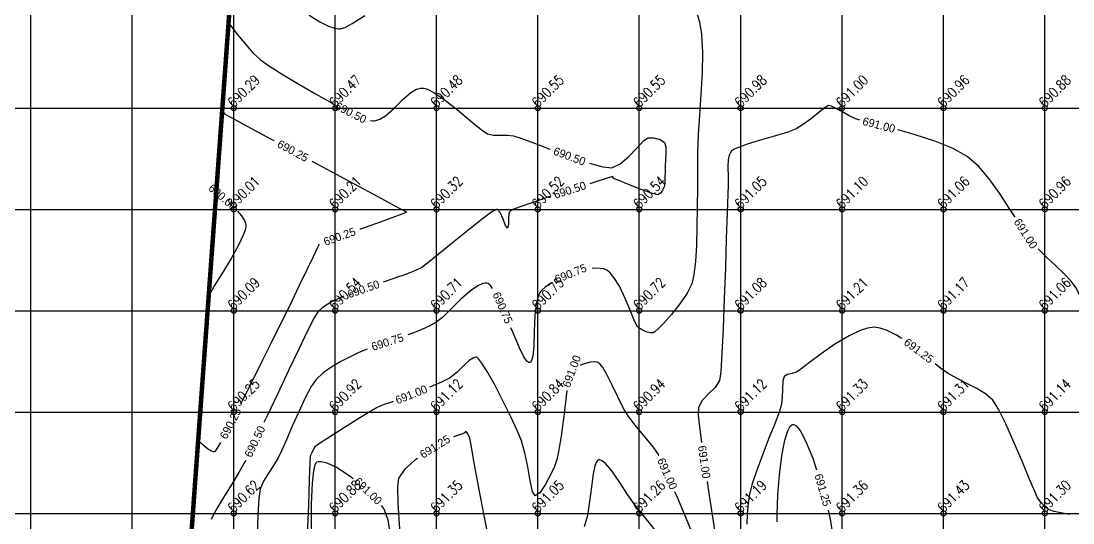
# Model space of a CAD drawing. Header units: millimetres. Extents: x 708400 to 708940, y 1331410 to 1331890.
# Drawn here: x 708509.5 to 708561.4, y 1331624.5 to 1331649.3 of the extents above; entities that cross this region are included whole.
import ezdxf

# ---------------------------------------------------------------- set-up
doc = ezdxf.new("R2010")
doc.units = ezdxf.units.MM
doc.header["$PDMODE"] = 32
doc.header["$PDSIZE"] = 0.25
for name, color, linetype in [('BLOCK LEVELS', 251, 'Continuous'), ('BOUNDARY', 7, 'Continuous'), ('CONT-MJR', 210, 'Continuous'), ('CONT-MNR', 90, 'Continuous'), ('grid', 4, 'Continuous')]:
    doc.layers.add(name, color=color, linetype=linetype)
doc.styles.add('RS', font='romans.shx', dxfattribs={"height": 5})

msp = doc.modelspace()

# ---------------------------------------------------------------- linework, layer by layer
at = {"layer": 'BLOCK LEVELS', "color": 251}
for p in [(708520, 1331645, 690.287), (708525, 1331645, 690.472), (708530, 1331645, 690.481), (708535, 1331645, 690.552), (708540, 1331645, 690.547), (708545, 1331645, 690.978), (708550, 1331645, 690.997), (708555, 1331645, 690.959), (708560, 1331645, 690.881), (708520, 1331640, 690.005), (708525, 1331640, 690.211), (708530, 1331640, 690.324), (708535, 1331640, 690.521), (708540, 1331640, 690.539), (708545, 1331640, 691.05), (708550, 1331640, 691.104), (708555, 1331640, 691.062), (708560, 1331640, 690.963), (708520, 1331635, 690.094), (708525, 1331635, 690.538), (708530, 1331635, 690.707), (708535, 1331635, 690.751), (708540, 1331635, 690.72), (708545, 1331635, 691.083), (708550, 1331635, 691.212), (708555, 1331635, 691.171), (708560, 1331635, 691.059), (708520, 1331630, 690.246), (708525, 1331630, 690.918), (708530, 1331630, 691.117), (708535, 1331630, 690.844), (708540, 1331630, 690.944), (708545, 1331630, 691.12), (708550, 1331630, 691.325), (708555, 1331630, 691.306), (708560, 1331630, 691.138), (708520, 1331625, 690.622), (708525, 1331625, 690.879), (708530, 1331625, 691.352), (708535, 1331625, 691.051), (708540, 1331625, 691.259), (708545, 1331625, 691.189), (708550, 1331625, 691.364), (708555, 1331625, 691.433), (708560, 1331625, 691.298)]:
    msp.add_point(p, dxfattribs=at)
at = {"layer": 'BOUNDARY', "ltscale": 0.5, "const_width": 0.221, "elevation": 692.39}
msp.add_lwpolyline([(708520.123, 1331654.4), (708517.91, 1331623.959), (708511.047, 1331596.419), (708506.801, 1331583.851), (708505.438, 1331578.316), (708490.357, 1331572.134), (708490.737, 1331553.441), (708486.841, 1331539.554), (708485.075, 1331530.775), (708485.106, 1331519.773), (708485.756, 1331513.718)], dxfattribs=at)
at = {"layer": 'CONT-MJR', "flags": 128}
for points, elevation in [([(708519.745, 1331649.195), (708519.776, 1331649.158), (708519.852, 1331649.063), (708519.997, 1331648.879), (708520.234, 1331648.575), (708520.578, 1331648.15), (708520.945, 1331647.737), (708521.301, 1331647.403), (708521.674, 1331647.141), (708522.31, 1331646.733), (708523.127, 1331646.235), (708524.037, 1331645.703), (708524.857, 1331645.249)], 690.5), ([(708526.742, 1331644.396), (708526.855, 1331644.374), (708526.919, 1331644.372), (708527.011, 1331644.384), (708527.198, 1331644.448), (708527.484, 1331644.625), (708527.872, 1331644.961), (708528.359, 1331645.436), (708528.742, 1331645.765), (708529.021, 1331645.931), (708529.203, 1331645.986), (708529.291, 1331645.993), (708529.369, 1331645.985), (708529.55, 1331645.932), (708529.873, 1331645.768), (708530.37, 1331645.433), (708531.038, 1331644.909), (708531.675, 1331644.374), (708532.195, 1331643.943), (708532.509, 1331643.731), (708532.811, 1331643.673), (708533.147, 1331643.666), (708533.489, 1331643.669), (708533.805, 1331643.641), (708534.165, 1331643.523), (708534.83, 1331643.272), (708535.592, 1331642.982)], 690.5), ([(708550.88, 1331644.407), (708550.675, 1331644.465), (708550.352, 1331644.626), (708550.022, 1331644.81), (708549.795, 1331644.933), (708549.644, 1331645.015), (708549.485, 1331645.096), (708549.337, 1331645.124), (708549.17, 1331645.026), (708548.869, 1331644.794), (708548.49, 1331644.496), (708548.091, 1331644.201), (708547.729, 1331643.976), (708547.324, 1331643.82), (708546.721, 1331643.638), (708546.031, 1331643.442), (708545.363, 1331643.24), (708544.919, 1331643.081), (708544.676, 1331642.967), (708544.57, 1331642.895), (708544.536, 1331642.86), (708544.498, 1331642.805), (708544.441, 1331642.677), (708544.39, 1331642.447), (708544.369, 1331642.095), (708544.38, 1331641.629), (708544.378, 1331641.199), (708544.36, 1331640.748), (708544.33, 1331639.828), (708544.291, 1331638.573), (708544.244, 1331637.119), (708544.191, 1331635.599), (708544.134, 1331634.148), (708544.074, 1331632.901), (708544.014, 1331631.992), (708543.955, 1331631.555), (708543.738, 1331631.216), (708543.418, 1331630.892), (708543.107, 1331630.568), (708542.915, 1331630.23), (708542.912, 1331629.852), (708542.982, 1331629.141), (708543.067, 1331628.493)], 691), ([(708537.539, 1331642.289), (708538.208, 1331642.101), (708538.651, 1331642.054), (708539.051, 1331642.25), (708539.478, 1331642.616), (708539.883, 1331643.032), (708540.216, 1331643.38), (708540.429, 1331643.542), (708540.712, 1331643.537), (708541.024, 1331643.446), (708541.242, 1331643.296), (708541.302, 1331643.092), (708541.306, 1331642.785), (708541.286, 1331642.448), (708541.271, 1331642.157), (708541.27, 1331641.875), (708541.266, 1331641.562), (708541.253, 1331641.285), (708541.225, 1331641.109), (708541.15, 1331640.954), (708541.04, 1331640.805), (708540.919, 1331640.719), (708540.647, 1331640.79), (708540.101, 1331640.989), (708539.473, 1331641.234), (708538.954, 1331641.442), (708538.736, 1331641.532), (708538.711, 1331641.578), (708538.686, 1331641.62), (708538.412, 1331641.536), (708537.708, 1331641.315), (708537.561, 1331641.268)], 690.5), ([(708558.533, 1331639.621), (708558.248, 1331640.071), (708557.769, 1331640.798), (708557.256, 1331641.506), (708556.721, 1331642.134), (708556.175, 1331642.619), (708555.483, 1331643.005), (708554.576, 1331643.366), (708553.563, 1331643.694), (708552.752, 1331643.922)], 691), ([(708535.594, 1331640.634), (708534.699, 1331640.334), (708534.08, 1331640.115), (708533.77, 1331639.994), (708533.658, 1331639.939), (708533.634, 1331639.921), (708533.608, 1331639.88), (708533.574, 1331639.768), (708533.553, 1331639.554), (708533.548, 1331639.265), (708533.499, 1331639.076), (708533.405, 1331639.209), (708533.286, 1331639.522), (708533.147, 1331639.847), (708532.994, 1331640.015), (708532.736, 1331639.877), (708532.211, 1331639.49), (708531.524, 1331638.948), (708530.781, 1331638.347), (708530.089, 1331637.781), (708529.551, 1331637.346), (708529.275, 1331637.137), (708528.992, 1331636.997), (708528.682, 1331636.874), (708528.384, 1331636.762), (708528.075, 1331636.651), (708527.512, 1331636.456), (708527.374, 1331636.408)], 690.5), ([(708520.188, 1331639.921), (708520.39, 1331639.687), (708520.533, 1331639.461), (708520.588, 1331639.317), (708520.601, 1331639.249), (708520.603, 1331639.187), (708520.576, 1331639.032), (708520.471, 1331638.732), (708520.241, 1331638.245), (708519.87, 1331637.577), (708519.488, 1331636.947), (708519.184, 1331636.467), (708519.045, 1331636.247), (708518.94, 1331636.039), (708518.87, 1331635.909), (708518.826, 1331635.94), (708518.783, 1331635.974)], 690), ([(708564.588, 1331632.388), (708564.297, 1331632.553), (708563.412, 1331633.076), (708562.732, 1331633.512), (708562.366, 1331633.809), (708562.142, 1331634.203), (708561.991, 1331634.685), (708561.87, 1331635.203), (708561.735, 1331635.705), (708561.542, 1331636.139), (708561.287, 1331636.476), (708560.942, 1331636.841), (708560.543, 1331637.225), (708560.123, 1331637.617), (708559.72, 1331638.007), (708559.674, 1331638.056)], 691), ([(708525.427, 1331635.713), (708525.202, 1331635.622), (708524.924, 1331635.485), (708524.634, 1331635.327), (708524.362, 1331635.148), (708524.14, 1331634.949), (708523.967, 1331634.652), (708523.643, 1331634.009), (708523.209, 1331633.112), (708522.704, 1331632.052), (708522.17, 1331630.923), (708521.647, 1331629.814), (708521.488, 1331629.477)], 690.5), ([(708536.435, 1331631.067), (708536.354, 1331630.481), (708536.273, 1331629.784), (708536.205, 1331629.187), (708536.152, 1331628.807), (708536.089, 1331628.436), (708536.023, 1331628.045), (708535.939, 1331627.661), (708535.823, 1331627.311), (708535.63, 1331626.898), (708535.366, 1331626.412), (708535.092, 1331626.014), (708534.868, 1331625.866), (708534.737, 1331626.087), (708534.617, 1331626.607), (708534.496, 1331627.289), (708534.36, 1331627.994), (708534.193, 1331628.581), (708533.99, 1331629.059), (708533.675, 1331629.738), (708533.293, 1331630.519), (708532.889, 1331631.304), (708532.505, 1331631.995), (708532.243, 1331632.414), (708532.088, 1331632.617), (708532.009, 1331632.688), (708531.978, 1331632.701), (708531.928, 1331632.705), (708531.818, 1331632.677), (708531.635, 1331632.562), (708531.366, 1331632.317), (708531.013, 1331631.964), (708530.668, 1331631.688), (708530.246, 1331631.482), (708529.653, 1331631.227)], 691), ([(708540.971, 1331627.835), (708540.94, 1331627.9), (708540.679, 1331628.286), (708540.37, 1331628.67), (708540.042, 1331629.053), (708539.724, 1331629.434), (708539.445, 1331629.811), (708539.212, 1331630.215), (708538.944, 1331630.747), (708538.663, 1331631.322), (708538.392, 1331631.854), (708538.196, 1331632.192), (708538.069, 1331632.366), (708537.997, 1331632.434), (708537.965, 1331632.451), (708537.916, 1331632.466), (708537.8, 1331632.479), (708537.594, 1331632.462), (708537.289, 1331632.381), (708537.091, 1331632.292)], 691), ([(708527.857, 1331630.513), (708527.684, 1331630.454), (708527.367, 1331630.35), (708527.073, 1331630.231), (708526.757, 1331630.047), (708526.172, 1331629.685), (708525.462, 1331629.237), (708524.768, 1331628.794), (708524.233, 1331628.445), (708523.998, 1331628.282), (708523.896, 1331628.095), (708523.841, 1331627.956), (708523.801, 1331627.891), (708523.765, 1331627.825), (708523.755, 1331627.503), (708523.727, 1331626.651), (708523.682, 1331625.417), (708523.617, 1331623.95)], 691), ([(708520.59, 1331627.616), (708520.55, 1331627.536), (708520.258, 1331627.019), (708519.912, 1331626.443), (708519.552, 1331625.859), (708519.224, 1331625.318), (708518.968, 1331624.87), (708518.888, 1331624.695)], 690.5), ([(708525.236, 1331615.795), (708524.852, 1331616.356), (708524.524, 1331616.93), (708524.292, 1331617.503), (708524.189, 1331618.054), (708524.089, 1331618.958), (708523.999, 1331620.121), (708523.923, 1331621.447), (708523.868, 1331622.843), (708523.84, 1331624.213), (708523.843, 1331625.462), (708523.883, 1331626.495), (708523.947, 1331627.104), (708524.014, 1331627.4), (708524.069, 1331627.511), (708524.1, 1331627.537), (708524.158, 1331627.559), (708524.306, 1331627.567), (708524.593, 1331627.497), (708525.067, 1331627.275), (708525.74, 1331626.842), (708525.887, 1331626.726)], 691), ([(708543.344, 1331626.58), (708543.417, 1331626.101), (708543.562, 1331625.148), (708543.67, 1331624.409), (708543.718, 1331623.991), (708543.724, 1331623.582), (708543.712, 1331623.109), (708543.692, 1331622.651), (708543.675, 1331622.287), (708543.671, 1331622.095), (708543.694, 1331621.941), (708543.727, 1331621.782), (708543.74, 1331621.67), (708543.706, 1331621.514), (708543.65, 1331621.409), (708543.596, 1331621.516), (708543.519, 1331621.748), (708543.442, 1331621.971), (708543.331, 1331622.249), (708543.076, 1331622.88), (708542.72, 1331623.753), (708542.307, 1331624.759), (708541.88, 1331625.786), (708541.76, 1331626.07)], 691), ([(708527.274, 1331625.38), (708527.417, 1331625.192), (708527.597, 1331624.682), (708527.714, 1331623.938), (708527.787, 1331623.026), (708527.833, 1331622.013), (708527.87, 1331620.964), (708527.916, 1331619.945), (708527.989, 1331619.022), (708528.106, 1331618.261), (708528.323, 1331617.44), (708528.617, 1331616.526), (708528.634, 1331616.477)], 691)]:
    msp.add_lwpolyline(points, dxfattribs=dict(at, elevation=elevation))
at = {"layer": 'CONT-MNR', "flags": 128}
for points, elevation in [([(708523.727, 1331649.591), (708524.252, 1331649.261), (708524.682, 1331649.045), (708524.985, 1331648.942), (708525.166, 1331648.913), (708525.25, 1331648.912), (708525.315, 1331648.923), (708525.489, 1331648.987), (708525.846, 1331649.178), (708526.459, 1331649.571)], 690.75), ([(708542.854, 1331649.628), (708542.97, 1331649.256), (708543.066, 1331648.647), (708543.111, 1331647.744), (708543.095, 1331646.738), (708543.039, 1331645.687), (708542.968, 1331644.649), (708542.906, 1331643.68), (708542.875, 1331642.839), (708542.871, 1331642.013), (708542.867, 1331641.089), (708542.86, 1331640.116), (708542.844, 1331639.147), (708542.814, 1331638.232), (708542.765, 1331637.424), (708542.692, 1331636.774), (708542.59, 1331636.332), (708542.354, 1331635.86), (708542.002, 1331635.338), (708541.597, 1331634.823), (708541.202, 1331634.375), (708540.935, 1331634.104), (708540.784, 1331633.971), (708540.715, 1331633.923), (708540.691, 1331633.912), (708540.648, 1331633.904), (708540.551, 1331633.906), (708540.384, 1331633.945), (708540.153, 1331634.044), (708539.914, 1331634.202), (708539.783, 1331634.447), (708539.582, 1331634.944), (708539.323, 1331635.573), (708539.019, 1331636.212), (708538.752, 1331636.649), (708538.541, 1331636.893), (708538.398, 1331637.001), (708538.326, 1331637.036), (708538.249, 1331637.061), (708538.076, 1331637.092), (708537.772, 1331637.097), (708537.669, 1331637.083)], 690.75), ([(708519.429, 1331644.859), (708519.436, 1331644.852), (708519.46, 1331644.823), (708519.51, 1331644.762), (708519.569, 1331644.698), (708519.872, 1331644.533), (708520.664, 1331644.104), (708521.807, 1331643.487), (708521.978, 1331643.395)], 690.25), ([(708523.856, 1331642.383), (708524.588, 1331641.988), (708525.947, 1331641.256), (708527.099, 1331640.636), (708527.905, 1331640.202), (708528.225, 1331640.029), (708528.409, 1331639.942), (708528.522, 1331639.869), (708528.428, 1331639.811), (708528.291, 1331639.759), (708527.973, 1331639.644), (708527.223, 1331639.375), (708526.259, 1331639.03), (708526.227, 1331639.019)], 690.25), ([(708524.222, 1331638.29), (708524.21, 1331638.282), (708524.129, 1331638.114), (708523.915, 1331637.666), (708523.604, 1331637.017), (708523.234, 1331636.249), (708522.843, 1331635.439), (708522.467, 1331634.669), (708522.146, 1331634.019), (708521.831, 1331633.386), (708521.41, 1331632.535), (708520.925, 1331631.559), (708520.42, 1331630.551), (708520.335, 1331630.385)], 690.25), ([(708532.768, 1331636.096), (708532.655, 1331636.247), (708532.541, 1331636.338), (708532.486, 1331636.358), (708532.421, 1331636.365), (708532.278, 1331636.344), (708532.034, 1331636.236), (708531.671, 1331635.98), (708531.188, 1331635.548), (708530.714, 1331635.08), (708530.294, 1331634.67), (708529.971, 1331634.412), (708529.641, 1331634.239), (708529.281, 1331634.08), (708528.907, 1331633.932), (708528.588, 1331633.812)], 690.75), ([(708535.652, 1331636.378), (708535.632, 1331636.367), (708535.359, 1331636.17), (708535.212, 1331636.036), (708535.15, 1331635.968), (708535.096, 1331635.893), (708535.006, 1331635.706), (708534.912, 1331635.348), (708534.845, 1331634.77), (708534.816, 1331633.982), (708534.799, 1331633.244), (708534.758, 1331632.779), (708534.693, 1331632.549), (708534.628, 1331632.467), (708534.587, 1331632.45), (708534.548, 1331632.454), (708534.462, 1331632.513), (708534.314, 1331632.72), (708534.089, 1331633.17), (708533.773, 1331633.916), (708533.673, 1331634.164)], 690.75), ([(708552.941, 1331633.629), (708552.686, 1331633.794), (708552.219, 1331634.029), (708551.887, 1331634.141), (708551.678, 1331634.178), (708551.578, 1331634.184), (708551.477, 1331634.18), (708551.256, 1331634.144), (708550.888, 1331634.024), (708550.35, 1331633.768), (708549.648, 1331633.346), (708548.974, 1331632.88), (708548.391, 1331632.446), (708547.962, 1331632.116), (708547.753, 1331631.966), (708547.535, 1331631.903), (708547.303, 1331631.848), (708547.138, 1331631.751), (708547.086, 1331631.532), (708547.067, 1331631.148), (708547.049, 1331630.708), (708547.002, 1331630.321), (708546.893, 1331629.99), (708546.678, 1331629.423), (708546.396, 1331628.704), (708546.089, 1331627.914), (708545.799, 1331627.137), (708545.565, 1331626.456), (708545.43, 1331625.953), (708545.362, 1331625.484), (708545.322, 1331624.984), (708545.306, 1331624.47)], 691.25), ([(708526.573, 1331633.111), (708526.528, 1331633.095), (708526.137, 1331632.927), (708525.737, 1331632.73), (708525.289, 1331632.495), (708524.834, 1331632.228), (708524.413, 1331631.933), (708524.069, 1331631.615), (708523.825, 1331631.255), (708523.53, 1331630.695), (708523.209, 1331630.018), (708522.889, 1331629.303), (708522.596, 1331628.632), (708522.356, 1331628.086), (708522.195, 1331627.746), (708521.968, 1331627.369), (708521.709, 1331626.981), (708521.469, 1331626.587), (708521.297, 1331626.195), (708521.237, 1331625.736), (708521.191, 1331624.908), (708521.15, 1331623.867)], 690.75), ([(708561.228, 1331624.936), (708560.958, 1331624.99), (708560.458, 1331625.096), (708560.212, 1331625.168), (708560, 1331625.333), (708559.803, 1331625.549), (708559.639, 1331625.772), (708559.499, 1331626.075), (708559.23, 1331626.718), (708558.875, 1331627.575), (708558.475, 1331628.516), (708558.075, 1331629.416), (708557.717, 1331630.146), (708557.442, 1331630.58), (708557.082, 1331630.895), (708556.641, 1331631.168), (708556.159, 1331631.416), (708555.677, 1331631.653), (708555.234, 1331631.895), (708554.877, 1331632.152), (708554.59, 1331632.383)], 691.25), ([(708532.683, 1331623.271), (708532.368, 1331624.806), (708532.089, 1331626.265), (708531.865, 1331627.501), (708531.713, 1331628.366), (708531.649, 1331628.712), (708531.548, 1331628.918), (708531.47, 1331629.045), (708531.418, 1331629.008), (708531.364, 1331628.963), (708531.235, 1331628.915), (708530.944, 1331628.806), (708530.846, 1331628.765)], 691.25), ([(708546.802, 1331624.588), (708546.798, 1331624.952), (708546.834, 1331625.912), (708546.911, 1331626.902), (708547.028, 1331627.834), (708547.179, 1331628.618), (708547.323, 1331629.079), (708547.444, 1331629.297), (708547.53, 1331629.371), (708547.575, 1331629.384), (708547.628, 1331629.38), (708547.743, 1331629.314), (708547.931, 1331629.087), (708548.203, 1331628.583), (708548.556, 1331627.719), (708548.747, 1331627.144)], 691.25), ([(708519.345, 1331628.496), (708519.257, 1331628.337), (708519.12, 1331628.118), (708519.061, 1331628.046), (708519.043, 1331628.034), (708519.001, 1331628.032), (708518.898, 1331628.066), (708518.715, 1331628.186), (708518.465, 1331628.4), (708518.247, 1331628.594)], 690.25), ([(708529.065, 1331627.716), (708528.935, 1331627.624), (708528.437, 1331627.185), (708528.125, 1331626.745), (708528.069, 1331626.301), (708528.087, 1331625.508), (708528.163, 1331624.462), (708528.282, 1331623.261), (708528.427, 1331622.002), (708528.584, 1331620.781), (708528.736, 1331619.697), (708528.867, 1331618.846), (708528.962, 1331618.324), (708529.094, 1331617.827), (708529.265, 1331617.315), (708529.439, 1331616.847)], 691.25), ([(708540.888, 1331624.044), (708540.485, 1331624.544), (708540.101, 1331625.018), (708539.78, 1331625.417), (708539.423, 1331625.923), (708539.033, 1331626.524), (708538.643, 1331627.094), (708538.354, 1331627.443), (708538.163, 1331627.599), (708538.052, 1331627.638), (708538.002, 1331627.635), (708537.964, 1331627.619), (708537.896, 1331627.546), (708537.812, 1331627.347), (708537.725, 1331626.948), (708537.639, 1331626.304), (708537.553, 1331625.589), (708537.44, 1331624.898), (708537.274, 1331624.329)], 691.25), ([(708549.307, 1331625.155), (708549.409, 1331624.717), (708549.526, 1331623.982), (708549.553, 1331623.303), (708549.53, 1331622.499), (708549.46, 1331621.65), (708549.347, 1331620.839), (708549.195, 1331620.149), (708549.05, 1331619.739), (708548.928, 1331619.542), (708548.841, 1331619.473), (708548.796, 1331619.459), (708548.749, 1331619.459), (708548.646, 1331619.5), (708548.473, 1331619.65), (708548.218, 1331619.994), (708547.881, 1331620.598), (708547.548, 1331621.325), (708547.248, 1331622.099), (708547.107, 1331622.541)], 691.25)]:
    msp.add_lwpolyline(points, dxfattribs=dict(at, elevation=elevation))
at = {"layer": 'grid'}
for p, q in [((708510, 1331410), (708510, 1331890)), ((708515, 1331410), (708515, 1331890)), ((708520, 1331410), (708520, 1331890)), ((708525, 1331410), (708525, 1331890)), ((708530, 1331410), (708530, 1331890)), ((708535, 1331410), (708535, 1331890)), ((708540, 1331410), (708540, 1331890)), ((708545, 1331410), (708545, 1331890)), ((708550, 1331410), (708550, 1331890)), ((708555, 1331410), (708555, 1331890)), ((708560, 1331410), (708560, 1331890)), ((708400, 1331645), (708845, 1331645)), ((708400, 1331640), (708845, 1331640)), ((708400, 1331635), (708845, 1331635)), ((708400, 1331630), (708845, 1331630)), ((708400, 1331625), (708845, 1331625))]:
    msp.add_line(p, q, dxfattribs=at)

# ---------------------------------------------------------------- texts
at = {"layer": 'BLOCK LEVELS', "color": 251, "style": 'RS', "width": 0.8}
for s, p in [('690.47', (708525, 1331645, 690.472)), ('690.48', (708530, 1331645, 690.481)), ('690.55', (708535, 1331645, 690.552)), ('690.55', (708540, 1331645, 690.547)), ('690.98', (708545, 1331645, 690.978)), ('690.96', (708555, 1331645, 690.959)), ('690.88', (708560, 1331645, 690.881)), ('690.29', (708520, 1331645, 690.287)), ('691.00', (708550, 1331645, 690.997)), ('690.01', (708520, 1331640, 690.005)), ('690.21', (708525, 1331640, 690.211)), ('690.32', (708530, 1331640, 690.324)), ('690.52', (708535, 1331640, 690.521)), ('690.54', (708540, 1331640, 690.539)), ('691.05', (708545, 1331640, 691.05)), ('691.10', (708550, 1331640, 691.104)), ('691.06', (708555, 1331640, 691.062)), ('690.96', (708560, 1331640, 690.963)), ('690.09', (708520, 1331635, 690.094)), ('690.54', (708525, 1331635, 690.538)), ('690.71', (708530, 1331635, 690.707)), ('690.75', (708535, 1331635, 690.751)), ('690.72', (708540, 1331635, 690.72)), ('691.08', (708545, 1331635, 691.083)), ('691.21', (708550, 1331635, 691.212)), ('691.17', (708555, 1331635, 691.171)), ('691.06', (708560, 1331635, 691.059)), ('690.25', (708520, 1331630, 690.246)), ('690.92', (708525, 1331630, 690.918)), ('691.12', (708530, 1331630, 691.117)), ('690.84', (708535, 1331630, 690.844)), ('690.94', (708540, 1331630, 690.944)), ('691.12', (708545, 1331630, 691.12)), ('691.33', (708550, 1331630, 691.325)), ('691.31', (708555, 1331630, 691.306)), ('691.14', (708560, 1331630, 691.138)), ('690.62', (708520, 1331625, 690.622)), ('690.88', (708525, 1331625, 690.879)), ('691.35', (708530, 1331625, 691.352)), ('691.05', (708535, 1331625, 691.051)), ('691.26', (708540, 1331625, 691.259)), ('691.19', (708545, 1331625, 691.189)), ('691.36', (708550, 1331625, 691.364)), ('691.43', (708555, 1331625, 691.433)), ('691.30', (708560, 1331625, 691.298))]:
    msp.add_text(s, height=0.5, rotation=45.0066, dxfattribs=at).set_placement(p)
at = {"layer": 'CONT-MJR', "char_height": 0.4, "attachment_point": 5}
for s, insert, rotation in [('{690.50}', (708525.777, 1331644.777, 690.5), 333.0476), ('{691.00}', (708551.817, 1331644.168, 691), 345.54), ('{690.50}', (708536.56, 1331642.622, 690.5), 339.6986), ('{690.00}', (708519.459, 1331640.606, 690), 318.8968), ('{690.50}', (708536.577, 1331640.954, 690.5), 17.981), ('{691.00}', (708559.056, 1331638.808, 691), 302.8989), ('{690.50}', (708526.398, 1331636.067, 690.5), 19.3706), ('{691.00}', (708536.665, 1331632.013, 691), 69.3628), ('{691.00}', (708528.758, 1331630.863, 691), 21.6636), ('{690.50}', (708521.044, 1331628.544, 690.5), 64.3537), ('{691.00}', (708543.202, 1331627.536, 691), 278.2529), ('{691.00}', (708541.378, 1331626.958, 691), 293.854), ('{691.00}', (708526.627, 1331626.101, 691), 315.7833)]:
    msp.add_mtext(s, dxfattribs=dict(at, insert=insert, rotation=rotation))
at = {"layer": 'CONT-MNR', "char_height": 0.4, "attachment_point": 5}
for s, insert, rotation in [('{690.25}', (708522.917, 1331642.889, 690.25), 331.6642), ('{690.25}', (708525.222, 1331638.66, 690.25), 19.6679), ('{690.75}', (708536.618, 1331636.835, 690.75), 22.3747), ('{690.75}', (708533.26, 1331635.147, 690.75), 293.6825), ('{690.75}', (708527.583, 1331633.453, 690.75), 17.9474), ('{691.25}', (708553.784, 1331633.03, 691.25), 323.0071), ('{690.25}', (708519.849, 1331629.436, 690.25), 62.275), ('{691.25}', (708529.925, 1331628.289, 691.25), 32.0023), ('{691.25}', (708549.049, 1331626.156, 691.25), 285.7916)]:
    msp.add_mtext(s, dxfattribs=dict(at, insert=insert, rotation=rotation))

doc.saveas('drawing.dxf')
